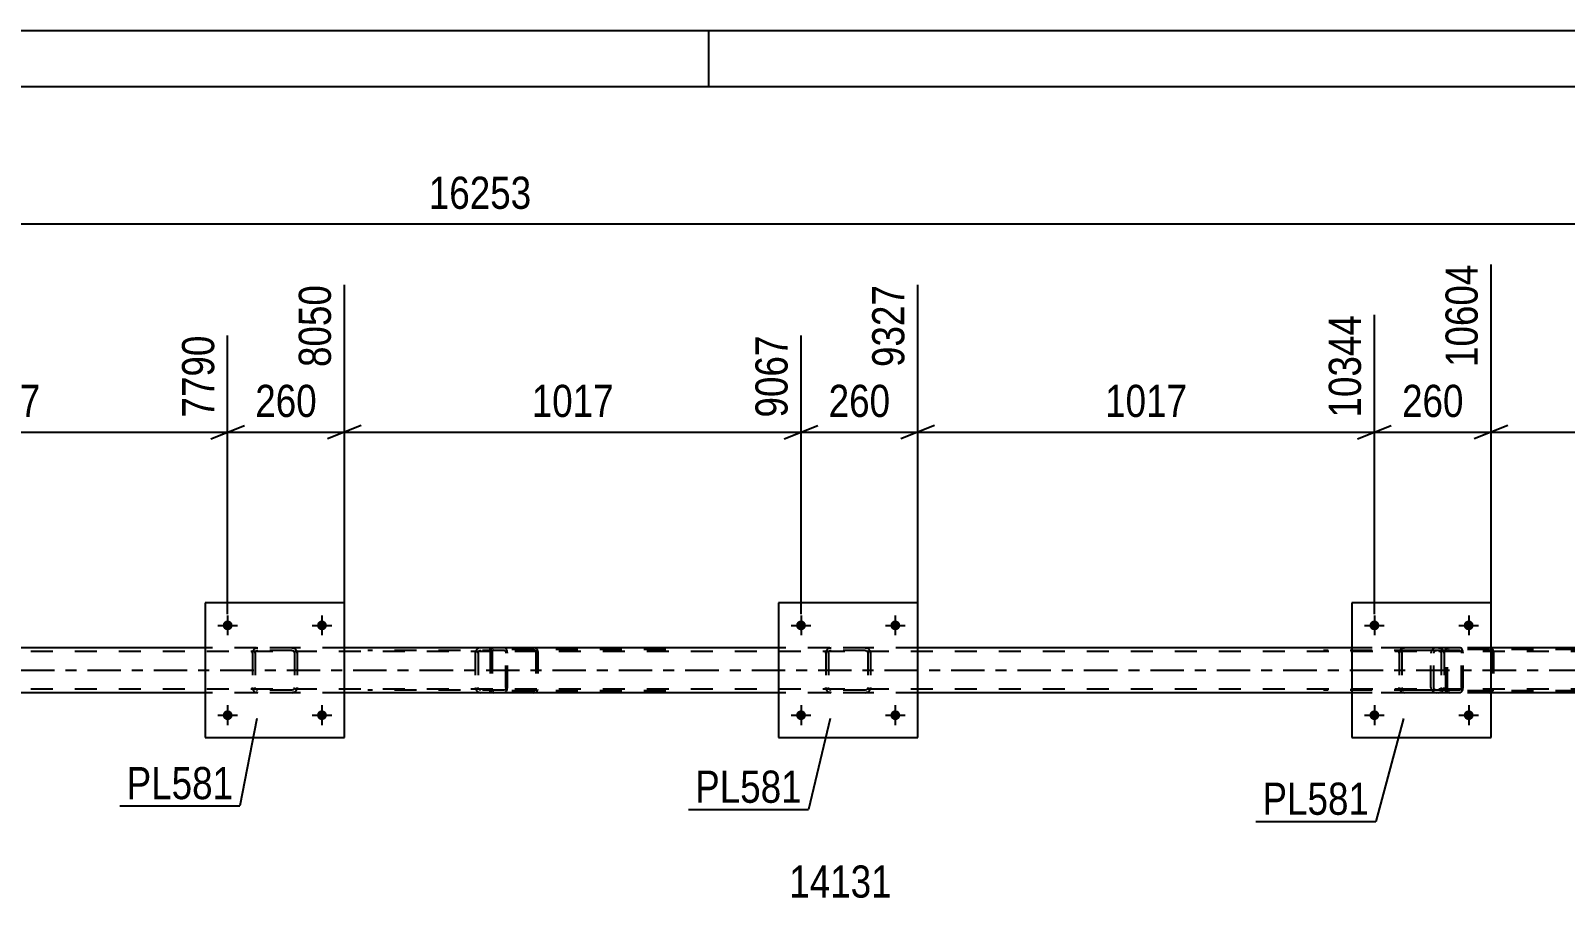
# Model space of a CAD drawing. Header units: millimetres. Extents: x -86 to 755, y -439 to 155.
# Drawn here: x 274.7 to 411.4, y 76.8 to 154.6 of the extents above; entities that cross this region are included whole.
import ezdxf

# ---------------------------------------------------------------- set-up
doc = ezdxf.new("R2010")
doc.units = ezdxf.units.MM
doc.linetypes.add('DXK_LINE_DOT2', pattern=[3.9198, 1.9599, -1.9599])
doc.linetypes.add('DXK_LINE_DOT3', pattern=[5.9187, 2.979, -0.9799, 0.9799, -0.9799])
doc.styles.add('Arial Narrow', font='ARIALN.TTF', dxfattribs={"height": 0.2})

# ---------------------------------------------------------------- blocks, each defined once
blk = doc.blocks.new('Unknown-814185138-1135')
at = {"color": 5, "linetype": 'Continuous'}
for p, q in [((755.09, 154.59), (-85.91, 154.59)), ((335.09, 149.59), (335.09, 154.59)), ((750.09, 149.59), (-80.91, 149.59))]:
    blk.add_line(p, q, dxfattribs=at)
blk = doc.blocks.new('Part-814185138-2526 - 2456')
at = {"color": 2, "linetype": 'Continuous'}
for p, q in [((302.63, 103.61), (290.23, 103.61)), ((290.23, 103.61), (290.23, 91.61)), ((302.63, 91.61), (302.63, 103.61)), ((290.23, 91.61), (302.63, 91.61))]:
    blk.add_line(p, q, dxfattribs=at)
blk = doc.blocks.new('Part-814185138-2527 - 2456')
at = {"color": 7, "linetype": 'DXK_LINE_DOT2'}
for p, q in [((294.43, 99.13), (294.47, 99.32)), ((294.47, 99.32), (294.43, 99.13)), ((294.43, 99.13), (294.43, 96.09)), ((294.67, 99.13), (294.69, 99.23)), ((294.67, 99.13), (294.67, 96.09)), ((294.69, 99.23), (294.74, 99.3)), ((294.73, 99.58), (294.91, 99.61)), ((294.91, 99.61), (294.73, 99.58)), ((294.74, 99.3), (294.82, 99.36)), ((294.82, 99.36), (294.91, 99.37)), ((297.95, 99.61), (294.91, 99.61)), ((297.95, 99.37), (294.91, 99.37)), ((297.95, 99.61), (298.14, 99.58)), ((298.14, 99.58), (297.95, 99.61)), ((297.95, 99.37), (298.05, 99.36)), ((298.05, 99.36), (298.12, 99.3)), ((298.12, 99.3), (298.17, 99.23)), ((298.17, 99.23), (298.19, 99.13)), ((298.19, 99.13), (298.19, 96.09)), ((298.4, 99.32), (298.43, 99.13)), ((298.43, 99.13), (298.4, 99.32)), ((298.43, 99.13), (298.43, 96.09)), ((294.47, 95.91), (294.43, 96.09)), ((294.43, 96.09), (294.47, 95.91)), ((294.69, 96), (294.67, 96.09)), ((294.74, 95.92), (294.69, 96)), ((294.82, 95.87), (294.74, 95.92)), ((294.91, 95.85), (294.82, 95.87)), ((297.95, 95.85), (294.91, 95.85)), ((298.05, 95.87), (297.95, 95.85)), ((298.12, 95.92), (298.05, 95.87)), ((298.17, 96), (298.12, 95.92)), ((298.19, 96.09), (298.17, 96)), ((298.43, 96.09), (298.4, 95.91)), ((298.4, 95.91), (298.43, 96.09)), ((294.91, 95.61), (294.73, 95.65)), ((294.73, 95.65), (294.91, 95.61)), ((297.95, 95.61), (294.91, 95.61)), ((298.14, 95.65), (297.95, 95.61)), ((297.95, 95.61), (298.14, 95.65))]:
    blk.add_line(p, q, dxfattribs=at)
at = {"color": 7, "linetype": 'DXK_LINE_DOT3'}
blk.add_line((296.43, 97.61), (296.43, 97.61), dxfattribs=at)
at = {"color": 7, "linetype": 'DXK_LINE_DOT2'}
for centre, start, end in [((294.91, 99.13), 112.5, 157.5), ((294.91, 99.13), 112.5, 157.5), ((297.95, 99.13), 22.5, 67.5), ((297.95, 99.13), 22.5, 67.5), ((294.91, 96.09), 202.5, 247.5), ((294.91, 96.09), 202.5, 247.5), ((297.95, 96.09), 292.5, 337.5), ((297.95, 96.09), 292.5, 337.5)]:
    blk.add_arc(centre, 0.48, start, end, dxfattribs=at)
blk = doc.blocks.new('Bolt-814185138-2468 - 2456')
at = {"linetype": 'Continuous'}
for points in [[(292.67, 101.61, -1), (291.79, 101.61, -1)], [(301.07, 101.61, -1), (300.19, 101.61, -1)]]:
    blk.add_hatch(color=1, dxfattribs=at).paths.add_polyline_path(points)
at = {"color": 1, "linetype": 'Continuous'}
for p, q in [((291.35, 101.61), (293.11, 101.61)), ((292.23, 102.49), (292.23, 100.73)), ((299.75, 101.61), (301.51, 101.61)), ((300.63, 102.49), (300.63, 100.73))]:
    blk.add_line(p, q, dxfattribs=at)
blk = doc.blocks.new('Bolt-814185138-2469 - 2456')
at = {"linetype": 'Continuous'}
for points in [[(292.67, 93.61, -1), (291.79, 93.61, -1)], [(301.07, 93.61, -1), (300.19, 93.61, -1)]]:
    blk.add_hatch(color=1, dxfattribs=at).paths.add_polyline_path(points)
at = {"color": 1, "linetype": 'Continuous'}
for p, q in [((292.23, 94.49), (292.23, 92.73)), ((300.63, 94.49), (300.63, 92.73)), ((291.35, 93.61), (293.11, 93.61)), ((299.75, 93.61), (301.51, 93.61))]:
    blk.add_line(p, q, dxfattribs=at)
blk = doc.blocks.new('Bolt-814185138-2476 - 2456')
at = {"linetype": 'Continuous'}
for points in [[(394.83, 101.61, -1), (393.95, 101.61, -1)], [(403.23, 101.61, -1), (402.35, 101.61, -1)]]:
    blk.add_hatch(color=1, dxfattribs=at).paths.add_polyline_path(points)
at = {"color": 1, "linetype": 'Continuous'}
for p, q in [((393.51, 101.61), (395.27, 101.61)), ((394.39, 102.49), (394.39, 100.73)), ((401.91, 101.61), (403.67, 101.61)), ((402.79, 102.49), (402.79, 100.73))]:
    blk.add_line(p, q, dxfattribs=at)
blk = doc.blocks.new('Bolt-814185138-2477 - 2456')
at = {"linetype": 'Continuous'}
for points in [[(394.83, 93.61, -1), (393.95, 93.61, -1)], [(403.23, 93.61, -1), (402.35, 93.61, -1)]]:
    blk.add_hatch(color=1, dxfattribs=at).paths.add_polyline_path(points)
at = {"color": 1, "linetype": 'Continuous'}
for p, q in [((394.39, 94.49), (394.39, 92.73)), ((402.79, 94.49), (402.79, 92.73)), ((393.51, 93.61), (395.27, 93.61)), ((401.91, 93.61), (403.67, 93.61))]:
    blk.add_line(p, q, dxfattribs=at)
blk = doc.blocks.new('Part-814185138-2602 - 2456')
at = {"color": 7, "linetype": 'DXK_LINE_DOT2'}
for p, q in [((629.45, 99.29), (25.23, 99.29)), ((302.63, 99.61), (290.23, 99.61)), ((353.71, 99.61), (341.31, 99.61)), ((404.79, 99.61), (392.39, 99.61)), ((629.45, 95.93), (25.23, 95.93)), ((302.63, 95.61), (290.23, 95.61)), ((353.71, 95.61), (341.31, 95.61)), ((404.79, 95.61), (392.39, 95.61))]:
    blk.add_line(p, q, dxfattribs=at)
at = {"color": 2, "linetype": 'Continuous'}
for p, q in [((290.23, 99.61), (251.55, 99.61)), ((341.31, 99.61), (302.63, 99.61)), ((392.39, 99.61), (353.71, 99.61)), ((443.47, 99.61), (404.79, 99.61)), ((290.23, 95.61), (251.55, 95.61)), ((341.31, 95.61), (302.63, 95.61)), ((392.39, 95.61), (353.71, 95.61)), ((443.47, 95.61), (404.79, 95.61))]:
    blk.add_line(p, q, dxfattribs=at)
at = {"color": 7, "linetype": 'DXK_LINE_DOT3'}
blk.add_line((25.23, 97.61), (629.45, 97.61), dxfattribs=at)
blk = doc.blocks.new('Bolt-814185138-2480 - 2456')
at = {"linetype": 'Continuous'}
for points in [[(343.75, 101.61, -1), (342.87, 101.61, -1)], [(352.15, 101.61, -1), (351.27, 101.61, -1)]]:
    blk.add_hatch(color=1, dxfattribs=at).paths.add_polyline_path(points)
at = {"color": 1, "linetype": 'Continuous'}
for p, q in [((342.43, 101.61), (344.19, 101.61)), ((343.31, 102.49), (343.31, 100.73)), ((350.83, 101.61), (352.59, 101.61)), ((351.71, 102.49), (351.71, 100.73))]:
    blk.add_line(p, q, dxfattribs=at)
blk = doc.blocks.new('Bolt-814185138-2481 - 2456')
at = {"linetype": 'Continuous'}
for points in [[(343.75, 93.61, -1), (342.87, 93.61, -1)], [(352.15, 93.61, -1), (351.27, 93.61, -1)]]:
    blk.add_hatch(color=1, dxfattribs=at).paths.add_polyline_path(points)
at = {"color": 1, "linetype": 'Continuous'}
for p, q in [((343.31, 94.49), (343.31, 92.73)), ((351.71, 94.49), (351.71, 92.73)), ((342.43, 93.61), (344.19, 93.61)), ((350.83, 93.61), (352.59, 93.61))]:
    blk.add_line(p, q, dxfattribs=at)
blk = doc.blocks.new('Part-814185138-2649 - 2456')
at = {"color": 7, "linetype": 'DXK_LINE_DOT2'}
for p, q in [((315.63, 99.42), (315.61, 99.29)), ((315.61, 99.29), (315.61, 95.93)), ((315.78, 99.29), (315.79, 99.35)), ((315.78, 99.29), (315.78, 95.93)), ((315.79, 99.35), (315.83, 99.41)), ((315.95, 99.61), (315.82, 99.59)), ((315.83, 99.41), (315.88, 99.44)), ((315.88, 99.44), (315.95, 99.45)), ((331.28, 99.61), (315.95, 99.61)), ((331.28, 99.45), (315.95, 99.45)), ((319.65, 99.59), (319.52, 99.61)), ((319.52, 99.45), (319.59, 99.44)), ((319.59, 99.44), (319.61, 99.43)), ((319.61, 99.43), (319.64, 99.41)), ((319.64, 99.41), (319.68, 99.35)), ((319.68, 99.35), (319.69, 99.29)), ((319.69, 99.29), (319.69, 95.93)), ((319.86, 99.29), (319.84, 99.42)), ((319.86, 99.29), (319.86, 95.93)), ((315.61, 95.93), (315.63, 95.81)), ((315.79, 95.87), (315.78, 95.93)), ((315.83, 95.82), (315.79, 95.87)), ((315.83, 95.82), (315.86, 95.8)), ((315.86, 95.8), (315.88, 95.79)), ((315.88, 95.79), (315.95, 95.77)), ((331.28, 95.77), (315.95, 95.77)), ((319.59, 95.79), (319.52, 95.77)), ((319.64, 95.82), (319.59, 95.79)), ((319.68, 95.87), (319.64, 95.82)), ((319.69, 95.93), (319.68, 95.87)), ((319.84, 95.81), (319.86, 95.93)), ((315.82, 95.64), (315.95, 95.61)), ((331.28, 95.61), (315.95, 95.61)), ((319.52, 95.61), (319.65, 95.64))]:
    blk.add_line(p, q, dxfattribs=at)
for centre, start, end in [((315.93, 99.28), 110.7583, 155.68), ((319.54, 99.28), 24.32, 69.2417), ((315.93, 95.95), 204.32, 249.2417), ((319.54, 95.95), 290.7583, 335.68)]:
    blk.add_arc(centre, 0.331, start, end, dxfattribs=at)
blk = doc.blocks.new('Part-814185138-2563 - 2456')
at = {"color": 2, "linetype": 'Continuous'}
for p, q in [((353.71, 103.61), (341.31, 103.61)), ((341.31, 103.61), (341.31, 91.61)), ((353.71, 91.61), (353.71, 103.61)), ((341.31, 91.61), (353.71, 91.61))]:
    blk.add_line(p, q, dxfattribs=at)
blk = doc.blocks.new('Part-814185138-2551 - 2456')
at = {"color": 2, "linetype": 'Continuous'}
for p, q in [((404.79, 103.61), (392.39, 103.61)), ((392.39, 103.61), (392.39, 91.61)), ((404.79, 91.61), (404.79, 103.61)), ((392.39, 91.61), (404.79, 91.61))]:
    blk.add_line(p, q, dxfattribs=at)
blk = doc.blocks.new('Part-814185138-2552 - 2456')
at = {"color": 7, "linetype": 'DXK_LINE_DOT2'}
for p, q in [((396.59, 99.13), (396.63, 99.32)), ((396.63, 99.32), (396.59, 99.13)), ((396.59, 99.13), (396.59, 96.09)), ((396.83, 99.13), (396.85, 99.23)), ((396.83, 99.13), (396.83, 96.09)), ((396.85, 99.23), (396.9, 99.3)), ((396.89, 99.58), (397.07, 99.61)), ((397.07, 99.61), (396.89, 99.58)), ((396.9, 99.3), (396.98, 99.36)), ((396.98, 99.36), (397.07, 99.37)), ((400.11, 99.61), (397.07, 99.61)), ((400.11, 99.37), (397.07, 99.37)), ((400.11, 99.61), (400.3, 99.58)), ((400.3, 99.58), (400.11, 99.61)), ((400.11, 99.37), (400.21, 99.36)), ((400.21, 99.36), (400.28, 99.3)), ((400.28, 99.3), (400.34, 99.23)), ((400.34, 99.23), (400.35, 99.13)), ((400.35, 99.13), (400.35, 96.09)), ((400.56, 99.32), (400.59, 99.13)), ((400.59, 99.13), (400.56, 99.32)), ((400.59, 99.13), (400.59, 96.09)), ((396.63, 95.91), (396.59, 96.09)), ((396.59, 96.09), (396.63, 95.91)), ((396.85, 96), (396.83, 96.09)), ((396.9, 95.92), (396.85, 96)), ((396.98, 95.87), (396.9, 95.92)), ((397.07, 95.85), (396.98, 95.87)), ((400.11, 95.85), (397.07, 95.85)), ((400.21, 95.87), (400.11, 95.85)), ((400.28, 95.92), (400.21, 95.87)), ((400.34, 96), (400.28, 95.92)), ((400.35, 96.09), (400.34, 96)), ((400.59, 96.09), (400.56, 95.91)), ((400.56, 95.91), (400.59, 96.09)), ((397.07, 95.61), (396.89, 95.65)), ((396.89, 95.65), (397.07, 95.61)), ((400.11, 95.61), (397.07, 95.61)), ((400.3, 95.65), (400.11, 95.61)), ((400.11, 95.61), (400.3, 95.65))]:
    blk.add_line(p, q, dxfattribs=at)
at = {"color": 7, "linetype": 'DXK_LINE_DOT3'}
blk.add_line((398.59, 97.61), (398.59, 97.61), dxfattribs=at)
at = {"color": 7, "linetype": 'DXK_LINE_DOT2'}
for centre, start, end in [((397.07, 99.13), 112.5, 157.5), ((397.07, 99.13), 112.5, 157.5), ((400.11, 99.13), 22.5, 67.5), ((400.11, 99.13), 22.5, 67.5), ((397.07, 96.09), 202.5, 247.5), ((397.07, 96.09), 202.5, 247.5), ((400.11, 96.09), 292.5, 337.5), ((400.11, 96.09), 292.5, 337.5)]:
    blk.add_arc(centre, 0.48, start, end, dxfattribs=at)
blk = doc.blocks.new('Part-814185138-2564 - 2456')
at = {"color": 7, "linetype": 'DXK_LINE_DOT2'}
for p, q in [((345.51, 99.13), (345.55, 99.32)), ((345.55, 99.32), (345.51, 99.13)), ((345.51, 99.13), (345.51, 96.09)), ((345.75, 99.13), (345.77, 99.23)), ((345.75, 99.13), (345.75, 96.09)), ((345.77, 99.23), (345.82, 99.3)), ((345.81, 99.58), (345.99, 99.61)), ((345.99, 99.61), (345.81, 99.58)), ((345.82, 99.3), (345.9, 99.36)), ((345.9, 99.36), (345.99, 99.37)), ((349.03, 99.61), (345.99, 99.61)), ((349.03, 99.37), (345.99, 99.37)), ((349.03, 99.61), (349.22, 99.58)), ((349.22, 99.58), (349.03, 99.61)), ((349.03, 99.37), (349.13, 99.36)), ((349.13, 99.36), (349.2, 99.3)), ((349.2, 99.3), (349.26, 99.23)), ((349.26, 99.23), (349.27, 99.13)), ((349.27, 99.13), (349.27, 96.09)), ((349.48, 99.32), (349.51, 99.13)), ((349.51, 99.13), (349.48, 99.32)), ((349.51, 99.13), (349.51, 96.09)), ((345.55, 95.91), (345.51, 96.09)), ((345.51, 96.09), (345.55, 95.91)), ((345.77, 96), (345.75, 96.09)), ((345.82, 95.92), (345.77, 96)), ((345.9, 95.87), (345.82, 95.92)), ((345.99, 95.85), (345.9, 95.87)), ((349.03, 95.85), (345.99, 95.85)), ((349.13, 95.87), (349.03, 95.85)), ((349.2, 95.92), (349.13, 95.87)), ((349.26, 96), (349.2, 95.92)), ((349.27, 96.09), (349.26, 96)), ((349.51, 96.09), (349.48, 95.91)), ((349.48, 95.91), (349.51, 96.09)), ((345.99, 95.61), (345.81, 95.65)), ((345.81, 95.65), (345.99, 95.61)), ((349.03, 95.61), (345.99, 95.61)), ((349.22, 95.65), (349.03, 95.61)), ((349.03, 95.61), (349.22, 95.65))]:
    blk.add_line(p, q, dxfattribs=at)
at = {"color": 7, "linetype": 'DXK_LINE_DOT3'}
blk.add_line((347.51, 97.61), (347.51, 97.61), dxfattribs=at)
at = {"color": 7, "linetype": 'DXK_LINE_DOT2'}
for centre, start, end in [((345.99, 99.13), 112.5, 157.5), ((345.99, 99.13), 112.5, 157.5), ((349.03, 99.13), 22.5, 67.5), ((349.03, 99.13), 22.5, 67.5), ((345.99, 96.09), 202.5, 247.5), ((345.99, 96.09), 202.5, 247.5), ((349.03, 96.09), 292.5, 337.5), ((349.03, 96.09), 292.5, 337.5)]:
    blk.add_arc(centre, 0.48, start, end, dxfattribs=at)
blk = doc.blocks.new('Part-814185138-2630 - 2456')
at = {"color": 7, "linetype": 'DXK_LINE_DOT2'}
for p, q in [((400.77, 99.42), (400.74, 99.29)), ((400.74, 95.93), (400.74, 99.29)), ((400.91, 99.29), (400.92, 99.35)), ((400.91, 95.93), (400.91, 99.29)), ((400.92, 99.35), (400.96, 99.41)), ((401.08, 99.61), (400.95, 99.59)), ((400.96, 99.41), (401.02, 99.44)), ((401.02, 99.44), (401.08, 99.45)), ((416.41, 99.61), (401.08, 99.61)), ((416.41, 99.45), (401.08, 99.45)), ((404.79, 99.59), (404.66, 99.61)), ((404.66, 99.45), (404.72, 99.44)), ((404.72, 99.44), (404.78, 99.41)), ((404.78, 99.41), (404.81, 99.35)), ((404.81, 99.35), (404.83, 99.29)), ((404.83, 99.29), (404.83, 95.93)), ((405, 99.29), (404.97, 99.42)), ((405, 99.29), (405, 95.93)), ((400.74, 95.93), (400.77, 95.81)), ((400.92, 95.87), (400.91, 95.93)), ((400.96, 95.82), (400.92, 95.87)), ((401.02, 95.79), (400.96, 95.82)), ((401.08, 95.77), (401.02, 95.79)), ((416.41, 95.77), (401.08, 95.77)), ((404.72, 95.79), (404.66, 95.77)), ((404.78, 95.82), (404.72, 95.79)), ((404.81, 95.87), (404.78, 95.82)), ((404.83, 95.93), (404.81, 95.87)), ((404.97, 95.81), (405, 95.93)), ((400.95, 95.64), (401.08, 95.61)), ((416.41, 95.61), (401.08, 95.61)), ((404.66, 95.61), (404.79, 95.64))]:
    blk.add_line(p, q, dxfattribs=at)
for centre, start, end in [((401.07, 99.28), 110.7583, 155.68), ((404.67, 99.28), 24.32, 69.2417), ((401.07, 95.95), 204.32, 249.2417), ((404.67, 95.95), 290.7583, 335.68)]:
    blk.add_arc(centre, 0.331, start, end, dxfattribs=at)
blk = doc.blocks.new('Part-814185138-2660 - 2456')
at = {"color": 7, "linetype": 'DXK_LINE_DOT2'}
for p, q in [((402.02, 99.61), (389.86, 99.61)), ((402.02, 99.37), (389.86, 99.37)), ((399.46, 99.32), (399.42, 99.13)), ((399.42, 96.09), (399.42, 99.13)), ((399.67, 99.13), (399.69, 99.23)), ((399.67, 96.09), (399.67, 99.13)), ((399.69, 99.23), (399.75, 99.3)), ((399.93, 99.61), (399.73, 99.58)), ((399.75, 99.3), (399.83, 99.36)), ((399.83, 99.36), (399.93, 99.37)), ((400.74, 99.37), (400.74, 99.61)), ((402.12, 99.58), (402.02, 99.61)), ((402.02, 99.37), (402.07, 99.36)), ((402.07, 99.36), (402.11, 99.3)), ((402.11, 99.3), (402.14, 99.23)), ((402.21, 99.47), (402.12, 99.58)), ((402.14, 99.23), (402.15, 99.13)), ((402.15, 96.09), (402.15, 99.13)), ((402.27, 99.32), (402.21, 99.47)), ((402.29, 99.13), (402.27, 99.32)), ((402.29, 96.09), (402.29, 99.13)), ((402.02, 95.85), (389.86, 95.85)), ((399.42, 96.09), (399.46, 95.91)), ((399.69, 96), (399.67, 96.09)), ((399.75, 95.92), (399.69, 96)), ((399.83, 95.87), (399.75, 95.92)), ((399.93, 95.85), (399.83, 95.87)), ((400.74, 95.61), (400.74, 95.85)), ((402.07, 95.87), (402.02, 95.85)), ((402.11, 95.92), (402.07, 95.87)), ((402.14, 96), (402.11, 95.92)), ((402.12, 95.65), (402.21, 95.75)), ((402.15, 96.09), (402.14, 96)), ((402.21, 95.75), (402.27, 95.91)), ((402.27, 95.91), (402.29, 96.09)), ((402.02, 95.61), (389.86, 95.61)), ((399.73, 95.65), (399.93, 95.61)), ((402.02, 95.61), (402.12, 95.65))]:
    blk.add_line(p, q, dxfattribs=at)
for centre, start, end in [((399.91, 99.12), 111.1941, 156.1506), ((399.91, 96.11), 203.8494, 248.8059)]:
    blk.add_arc(centre, 0.492, start, end, dxfattribs=at)
blk = doc.blocks.new('Part-814185138-2661 - 2456')
at = {"color": 7, "linetype": 'DXK_LINE_DOT2'}
for p, q in [((316.88, 99.61), (304.73, 99.61)), ((316.88, 99.37), (304.73, 99.37)), ((314.31, 99.22), (314.29, 99.13)), ((314.29, 99.13), (314.29, 96.09)), ((314.33, 99.32), (314.31, 99.22)), ((314.54, 99.13), (314.56, 99.23)), ((314.54, 99.13), (314.54, 96.09)), ((314.56, 99.23), (314.61, 99.3)), ((314.79, 99.61), (314.6, 99.58)), ((314.61, 99.3), (314.7, 99.36)), ((314.7, 99.36), (314.79, 99.37)), ((315.61, 99.37), (315.61, 99.61)), ((316.99, 99.58), (316.88, 99.61)), ((316.88, 99.37), (316.93, 99.36)), ((316.93, 99.36), (316.98, 99.3)), ((316.98, 99.3), (317.01, 99.23)), ((317.07, 99.47), (316.99, 99.58)), ((317.01, 99.23), (317.02, 99.13)), ((317.02, 96.09), (317.02, 99.13)), ((317.13, 99.32), (317.07, 99.47)), ((317.15, 99.13), (317.13, 99.32)), ((317.15, 96.09), (317.15, 99.13)), ((316.88, 95.85), (304.73, 95.85)), ((314.29, 96.09), (314.31, 96.01)), ((314.31, 96.01), (314.33, 95.91)), ((314.56, 96), (314.54, 96.09)), ((314.61, 95.92), (314.56, 96)), ((314.7, 95.87), (314.61, 95.92)), ((314.79, 95.85), (314.7, 95.87)), ((315.61, 95.61), (315.61, 95.85)), ((316.93, 95.87), (316.88, 95.85)), ((316.98, 95.92), (316.93, 95.87)), ((317.01, 96), (316.98, 95.92)), ((316.99, 95.65), (317.07, 95.75)), ((317.02, 96.09), (317.01, 96)), ((317.07, 95.75), (317.13, 95.91)), ((317.13, 95.91), (317.15, 96.09)), ((316.88, 95.61), (304.73, 95.61)), ((314.6, 95.65), (314.79, 95.61)), ((316.88, 95.61), (316.99, 95.65))]:
    blk.add_line(p, q, dxfattribs=at)
for centre, start, end in [((314.78, 99.12), 111.1941, 156.1506), ((314.78, 96.11), 203.8494, 248.8059)]:
    blk.add_arc(centre, 0.492, start, end, dxfattribs=at)
blk = doc.blocks.new('StraightDimension-814185138-10514 - 2456')
at = {"color": 7, "linetype": 'Continuous'}
for p, q in [((404.79, 100.61), (404.79, 133.77)), ((445.47, 102.61), (445.47, 129.27)), ((406.29, 119.43), (403.29, 118.23)), ((443.97, 118.23), (446.97, 119.43)), ((404.79, 118.83), (445.47, 118.83))]:
    blk.add_line(p, q, dxfattribs=at)
at = {"color": 0}
blk.add_wipeout([(429.39, 119.58), (429.39, 123.78), (420.88, 123.78), (420.88, 119.58)], dxfattribs=at)
at = {"color": 3, "style": 'Arial Narrow'}
blk.add_text('1017', height=2.863, dxfattribs=at).set_placement((421.48, 120.18))
at = {"color": 0, "linetype": 'Continuous'}
blk.add_wipeout([(444.87, 129.87), (440.67, 129.87), (440.67, 119.53), (444.87, 119.53)], dxfattribs=at)
at = {"color": 3, "linetype": 'Continuous', "style": 'Arial Narrow'}
blk.add_text('11621', height=2.863, rotation=90.0002, dxfattribs=at).set_placement((444.27, 120.13))
blk = doc.blocks.new('StraightDimension-814185138-10519 - 2456')
at = {"color": 7, "linetype": 'Continuous'}
for p, q in [((302.63, 100.61), (302.63, 131.94)), ((292.23, 102.61), (292.23, 127.44)), ((290.73, 118.23), (293.73, 119.43)), ((304.13, 119.43), (301.13, 118.23)), ((292.23, 118.83), (302.63, 118.83))]:
    blk.add_line(p, q, dxfattribs=at)
at = {"color": 0}
blk.add_wipeout([(300.78, 119.58), (300.78, 123.78), (294.09, 123.78), (294.09, 119.58)], dxfattribs=at)
at = {"color": 3, "style": 'Arial Narrow'}
blk.add_text('260', height=2.863, dxfattribs=at).set_placement((294.69, 120.18))
at = {"color": 0, "linetype": 'Continuous'}
blk.add_wipeout([(302.03, 132.54), (297.83, 132.54), (297.83, 124.03), (302.03, 124.03)], dxfattribs=at)
at = {"color": 3, "linetype": 'Continuous', "style": 'Arial Narrow'}
blk.add_text('8050', height=2.863, rotation=90.0002, dxfattribs=at).set_placement((301.43, 124.63))
blk = doc.blocks.new('StraightDimension-814185138-10520 - 2456')
at = {"color": 7, "linetype": 'Continuous'}
for p, q in [((251.55, 100.61), (251.55, 131.94)), ((292.23, 102.61), (292.23, 127.44)), ((253.05, 119.43), (250.05, 118.23)), ((290.73, 118.23), (293.73, 119.43)), ((251.55, 118.83), (292.23, 118.83))]:
    blk.add_line(p, q, dxfattribs=at)
at = {"color": 0}
blk.add_wipeout([(276.15, 119.58), (276.15, 123.78), (267.64, 123.78), (267.64, 119.58)], dxfattribs=at)
at = {"color": 3, "style": 'Arial Narrow'}
blk.add_text('1017', height=2.863, dxfattribs=at).set_placement((268.24, 120.18))
at = {"color": 0, "linetype": 'Continuous'}
blk.add_wipeout([(291.63, 128.04), (287.43, 128.04), (287.43, 119.53), (291.63, 119.53)], dxfattribs=at)
at = {"color": 3, "linetype": 'Continuous', "style": 'Arial Narrow'}
blk.add_text('7790', height=2.863, rotation=90.0002, dxfattribs=at).set_placement((291.03, 120.13))
blk = doc.blocks.new('StraightDimension-814185138-2931 - 2456')
at = {"color": 7, "linetype": 'Continuous'}
blk.add_line((-0.64, 137.37), (630.09, 137.37), dxfattribs=at)
at = {"color": 0}
blk.add_wipeout([(319.9, 138.12), (319.9, 142.32), (309.55, 142.32), (309.55, 138.12)], dxfattribs=at)
at = {"color": 3, "style": 'Arial Narrow'}
blk.add_text('16253', height=2.863, dxfattribs=at).set_placement((310.15, 138.72))
blk = doc.blocks.new('StraightDimension-814185138-2954 - 2456')
at = {"color": 0}
blk.add_wipeout([(352, 76.76), (352, 80.96), (341.66, 80.96), (341.66, 76.76)], dxfattribs=at)
at = {"color": 3, "style": 'Arial Narrow'}
blk.add_text('14131', height=2.863, dxfattribs=at).set_placement((342.26, 77.36))
blk = doc.blocks.new('StraightDimension-814185138-10515 - 2456')
at = {"color": 7, "linetype": 'Continuous'}
for p, q in [((404.79, 100.61), (404.79, 133.77)), ((394.39, 102.61), (394.39, 129.27)), ((392.89, 118.23), (395.89, 119.43)), ((406.29, 119.43), (403.29, 118.23)), ((394.39, 118.83), (404.79, 118.83))]:
    blk.add_line(p, q, dxfattribs=at)
at = {"color": 0}
blk.add_wipeout([(402.94, 119.58), (402.94, 123.78), (396.25, 123.78), (396.25, 119.58)], dxfattribs=at)
at = {"color": 3, "style": 'Arial Narrow'}
blk.add_text('260', height=2.863, dxfattribs=at).set_placement((396.85, 120.18))
at = {"color": 0, "linetype": 'Continuous'}
blk.add_wipeout([(404.19, 134.37), (399.99, 134.37), (399.99, 124.03), (404.19, 124.03)], dxfattribs=at)
at = {"color": 3, "linetype": 'Continuous', "style": 'Arial Narrow'}
blk.add_text('10604', height=2.863, rotation=90.0002, dxfattribs=at).set_placement((403.59, 124.63))
blk = doc.blocks.new('StraightDimension-814185138-10516 - 2456')
at = {"color": 7, "linetype": 'Continuous'}
for p, q in [((353.71, 100.61), (353.71, 131.94)), ((394.39, 102.61), (394.39, 129.27)), ((355.21, 119.43), (352.21, 118.23)), ((392.89, 118.23), (395.89, 119.43)), ((353.71, 118.83), (394.39, 118.83))]:
    blk.add_line(p, q, dxfattribs=at)
at = {"color": 0}
blk.add_wipeout([(378.31, 119.58), (378.31, 123.78), (369.8, 123.78), (369.8, 119.58)], dxfattribs=at)
at = {"color": 3, "style": 'Arial Narrow'}
blk.add_text('1017', height=2.863, dxfattribs=at).set_placement((370.4, 120.18))
at = {"color": 0, "linetype": 'Continuous'}
blk.add_wipeout([(393.79, 129.87), (389.59, 129.87), (389.59, 119.53), (393.79, 119.53)], dxfattribs=at)
at = {"color": 3, "linetype": 'Continuous', "style": 'Arial Narrow'}
blk.add_text('10344', height=2.863, rotation=90.0002, dxfattribs=at).set_placement((393.19, 120.13))
blk = doc.blocks.new('StraightDimension-814185138-10517 - 2456')
at = {"color": 7, "linetype": 'Continuous'}
for p, q in [((353.71, 100.61), (353.71, 131.94)), ((343.31, 102.61), (343.31, 127.44)), ((341.81, 118.23), (344.81, 119.43)), ((355.21, 119.43), (352.21, 118.23)), ((343.31, 118.83), (353.71, 118.83))]:
    blk.add_line(p, q, dxfattribs=at)
at = {"color": 0}
blk.add_wipeout([(351.86, 119.58), (351.86, 123.78), (345.17, 123.78), (345.17, 119.58)], dxfattribs=at)
at = {"color": 3, "style": 'Arial Narrow'}
blk.add_text('260', height=2.863, dxfattribs=at).set_placement((345.77, 120.18))
at = {"color": 0, "linetype": 'Continuous'}
blk.add_wipeout([(353.11, 132.54), (348.91, 132.54), (348.91, 124.03), (353.11, 124.03)], dxfattribs=at)
at = {"color": 3, "linetype": 'Continuous', "style": 'Arial Narrow'}
blk.add_text('9327', height=2.863, rotation=90.0002, dxfattribs=at).set_placement((352.51, 124.63))
blk = doc.blocks.new('StraightDimension-814185138-10518 - 2456')
at = {"color": 7, "linetype": 'Continuous'}
for p, q in [((302.63, 100.61), (302.63, 131.94)), ((343.31, 102.61), (343.31, 127.44)), ((304.13, 119.43), (301.13, 118.23)), ((341.81, 118.23), (344.81, 119.43)), ((302.63, 118.83), (343.31, 118.83))]:
    blk.add_line(p, q, dxfattribs=at)
at = {"color": 0}
blk.add_wipeout([(327.23, 119.58), (327.23, 123.78), (318.72, 123.78), (318.72, 119.58)], dxfattribs=at)
at = {"color": 3, "style": 'Arial Narrow'}
blk.add_text('1017', height=2.863, dxfattribs=at).set_placement((319.32, 120.18))
at = {"color": 0, "linetype": 'Continuous'}
blk.add_wipeout([(342.71, 128.04), (338.51, 128.04), (338.51, 119.53), (342.71, 119.53)], dxfattribs=at)
at = {"color": 3, "linetype": 'Continuous', "style": 'Arial Narrow'}
blk.add_text('9067', height=2.863, rotation=90.0002, dxfattribs=at).set_placement((342.11, 120.13))
blk = doc.blocks.new('Mark-814185138-2522 - 2456')
at = {"color": 0}
blk.add_wipeout([(292.73, 86.13), (292.73, 89.13), (283.23, 89.13), (283.23, 86.13)], dxfattribs=at)
blk.add_wipeout([(292.73, 86.13), (292.73, 89.13), (283.23, 89.13), (283.23, 86.13)], dxfattribs=at)
at = {"color": 30, "linetype": 'Continuous'}
for p in [(294.83, 93.33), (282.63, 85.53)]:
    blk.add_line(p, (293.33, 85.53), dxfattribs=at)
at = {"color": 3, "style": 'Arial Narrow'}
blk.add_text('PL581', height=2.863, dxfattribs=at).set_placement((283.23, 86.13))
blk = doc.blocks.new('Mark-814185138-2547 - 2456')
at = {"color": 0}
blk.add_wipeout([(393.93, 84.74), (393.93, 87.74), (384.42, 87.74), (384.42, 84.74)], dxfattribs=at)
blk.add_wipeout([(393.93, 84.74), (393.93, 87.74), (384.42, 87.74), (384.42, 84.74)], dxfattribs=at)
at = {"color": 30, "linetype": 'Continuous'}
for p in [(396.99, 93.33), (383.82, 84.14)]:
    blk.add_line(p, (394.53, 84.14), dxfattribs=at)
at = {"color": 3, "style": 'Arial Narrow'}
blk.add_text('PL581', height=2.863, dxfattribs=at).set_placement((384.42, 84.74))
blk = doc.blocks.new('Mark-814185138-2559 - 2456')
at = {"color": 0}
blk.add_wipeout([(343.38, 85.81), (343.38, 88.81), (333.88, 88.81), (333.88, 85.81)], dxfattribs=at)
blk.add_wipeout([(343.38, 85.81), (343.38, 88.81), (333.88, 88.81), (333.88, 85.81)], dxfattribs=at)
at = {"color": 30, "linetype": 'Continuous'}
for p in [(345.91, 93.33), (333.28, 85.21)]:
    blk.add_line(p, (343.98, 85.21), dxfattribs=at)
at = {"color": 3, "style": 'Arial Narrow'}
blk.add_text('PL581', height=2.863, dxfattribs=at).set_placement((333.88, 85.81))

msp = doc.modelspace()

# ---------------------------------------------------------------- block references
for name in ['Unknown-814185138-1135', 'Part-814185138-2526 - 2456', 'Part-814185138-2563 - 2456', 'Part-814185138-2551 - 2456', 'Part-814185138-2602 - 2456', 'Bolt-814185138-2468 - 2456', 'Bolt-814185138-2480 - 2456', 'Bolt-814185138-2476 - 2456', 'Part-814185138-2527 - 2456', 'Part-814185138-2661 - 2456', 'Part-814185138-2649 - 2456', 'Part-814185138-2564 - 2456', 'Part-814185138-2660 - 2456', 'Part-814185138-2552 - 2456', 'Part-814185138-2630 - 2456', 'Bolt-814185138-2469 - 2456', 'Bolt-814185138-2481 - 2456', 'Bolt-814185138-2477 - 2456']:
    msp.add_blockref(name, (0, 0))

# ---------------------------------------------------------------- next in the draw order: block references
for name in ['StraightDimension-814185138-10514 - 2456', 'StraightDimension-814185138-10519 - 2456', 'StraightDimension-814185138-2954 - 2456']:
    msp.add_blockref(name, (0, 0))

# ---------------------------------------------------------------- next in the draw order: block references
for name in ['StraightDimension-814185138-10520 - 2456', 'Mark-814185138-2522 - 2456', 'Mark-814185138-2559 - 2456', 'Mark-814185138-2547 - 2456']:
    msp.add_blockref(name, (0, 0))

# ---------------------------------------------------------------- next in the draw order: block references
msp.add_blockref('StraightDimension-814185138-2931 - 2456', (0, 0))

# ---------------------------------------------------------------- next in the draw order: block references
msp.add_blockref('StraightDimension-814185138-10515 - 2456', (0, 0))

# ---------------------------------------------------------------- next in the draw order: block references
msp.add_blockref('StraightDimension-814185138-10516 - 2456', (0, 0))

# ---------------------------------------------------------------- next in the draw order: block references
msp.add_blockref('StraightDimension-814185138-10517 - 2456', (0, 0))

# ---------------------------------------------------------------- next in the draw order: block references
msp.add_blockref('StraightDimension-814185138-10518 - 2456', (0, 0))

doc.saveas('drawing.dxf')
